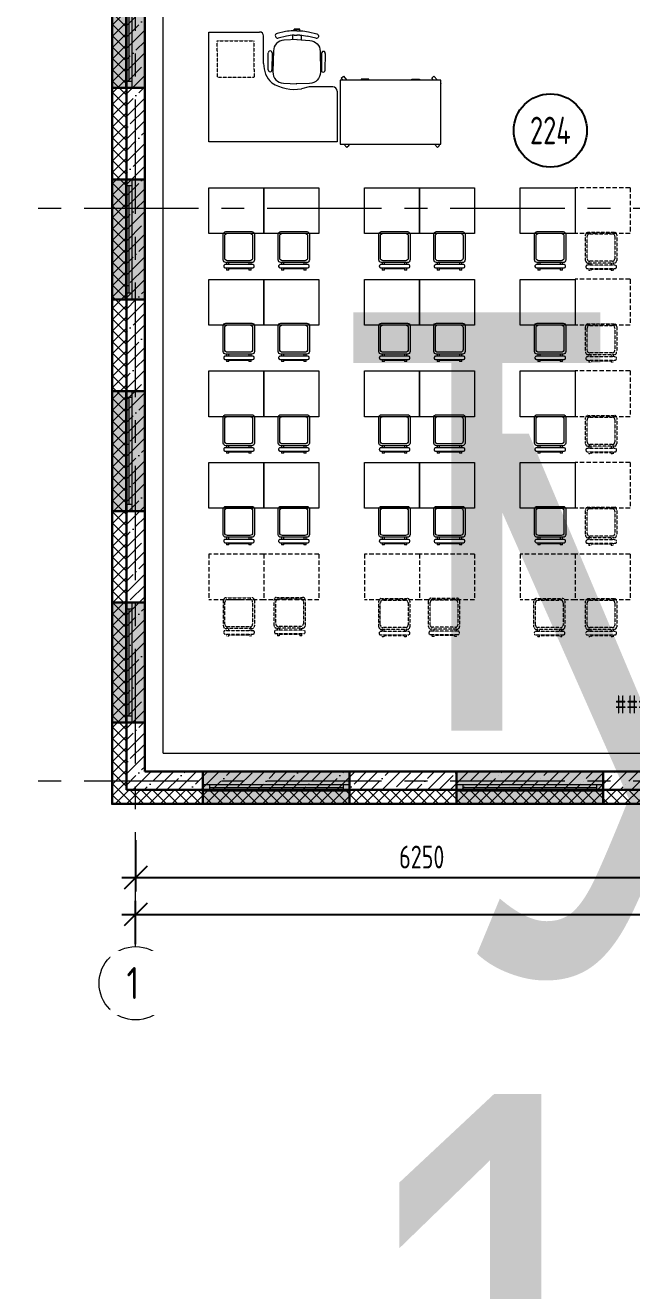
# Model space of a CAD drawing. Header units: millimetres. Extents: x -13407 to 158044, y -108832 to 109387.
# Drawn here: x -1205 to 5418, y -5676 to 8140 of the extents above; entities that cross this region are included whole.
import ezdxf
from ezdxf.enums import TextEntityAlignment as Align

# ---------------------------------------------------------------- set-up
doc = ezdxf.new("R2018")
doc.units = ezdxf.units.MM
for name, pattern in [('CENTER', [2, 1.25, -0.25, 0.25, -0.25]), ('HIDDEN', [6, 4, -2]), ('HIDDEN2', [4.7625, 3.175, -1.5875])]:
    doc.linetypes.add(name, pattern=pattern)
doc.layers.get('Defpoints').update_dxf_attribs({"color": 6})
for name, color, linetype, lineweight in [('АР_Маркер экспликации', 239, 'Continuous', 13), ('АР_Навесной фасад', 5, 'Continuous', 5), ('АР_Номер помещения', 1, 'Continuous', 25), ('АР_Окна БЛОК', 250, 'Continuous', 13), ('АР_Оси', 193, 'Continuous', 9), ('АР_Оси размеры', 164, 'Continuous', 9), ('АР_Подоконники', 163, 'Continuous', 9), ('АР_Помещения_площадь', 19, 'Continuous', 9), ('АР_Сущ Несущая стена', 202, 'Continuous', 30), ('АР_Утеплитель', 250, 'Continuous', 9), ('АР_Штриховка монолит', 250, 'Continuous', 9), ('ТХ_мебель передв', 250, 'Continuous', 13)]:
    doc.layers.add(name, color=color, linetype=linetype, lineweight=lineweight)
doc.layers.add('АР_Названия помещений', color=124, linetype='Continuous', lineweight=5, plot=False)
doc.styles.add('ISOCPEUR', font='isocpeur.ttf', dxfattribs={"width": 0.7})
doc.styles.get("Standard").update_dxf_attribs({"font": 'arial.ttf'})
doc.styles.add('ГОСТ 2.304', font='isocpeur.ttf', dxfattribs={"width": 0.7})
doc.dimstyles.new('СПДС', dxfattribs={"dimscale": 100, "dimtxt": 2.5, "dimasz": 2.5, "dimexe": 1.5, "dimexo": 0, "dimgap": 1, "dimtad": 1, "dimdec": 0, "dimrnd": 1, "dimtxsty": 'ГОСТ 2.304', "dimblk": 'OBLIQUE', "dimcen": 2.5, "dimdle": 1.5, "dimadec": 0, "dimazin": 2, "dimtfac": 0.75, "dimtdec": 0, "dimtmove": 1, "dimatfit": 3, "dimfxl": 1, "dimtolj": 1, "dimarcsym": 1})

# ---------------------------------------------------------------- blocks, each defined once
blk = doc.blocks.new('*U236')
at = {"true_color": 0xffffff}
h = blk.add_hatch(color=7, dxfattribs=at)
h.dxf.hatch_style = 1
h.paths.add_polyline_path([(-1600, -140), (0, -140), (0, 220), (-1600, 220)])
at = {"lineweight": 30}
for p, q in [((-1600, -140), (-1600, 220)), ((0, -140), (0, 220))]:
    blk.add_line(p, q, dxfattribs=at)
for p, q in [((0, 220), (-1600, 220)), ((-1600, 70), (0, 70)), ((-1600, 0), (0, 0)), ((-1530, 0), (-1530, 70)), ((-1530, 35), (-70, 35)), ((-70, 0), (-70, 70)), ((-1600, -140), (0, -140)), ((-1600, -140), (-1600, -140)), ((-1600, -140), (-1600, -140)), ((0, -140), (0, -140)), ((0, -140), (0, -140))]:
    blk.add_line(p, q)
blk = doc.blocks.new('*U179')
at = {"true_color": 0xffffff}
h = blk.add_hatch(color=7, dxfattribs=at)
h.dxf.hatch_style = 1
h.paths.add_polyline_path([(-1600, -140), (0, -140), (0, 220), (-1600, 220)])
at = {"lineweight": 30}
for p, q in [((-1600, -140), (-1600, 220)), ((0, -140), (0, 220))]:
    blk.add_line(p, q, dxfattribs=at)
for p, q in [((0, 220), (-1600, 220)), ((-1600, 70), (0, 70)), ((-1600, 0), (0, 0)), ((-1530, 0), (-1530, 70)), ((-1530, 35), (-70, 35)), ((-70, 0), (-70, 70)), ((-1600, -140), (0, -140)), ((-1600, -140), (-1600, -140)), ((-1600, -140), (-1600, -140)), ((0, -140), (0, -140)), ((0, -140), (0, -140))]:
    blk.add_line(p, q)
blk = doc.blocks.new('*U226')
at = {"true_color": 0xffffff}
h = blk.add_hatch(color=7, dxfattribs=at)
h.dxf.hatch_style = 1
h.paths.add_polyline_path([(-1310, 140), (0, 140), (0, -220), (-1310, -220)])
at = {"lineweight": 30}
for p, q in [((-1310, 140), (-1310, -220)), ((0, 140), (0, -220))]:
    blk.add_line(p, q, dxfattribs=at)
for p, q in [((-1310, 140), (0, 140)), ((-1310, 140), (-1310, 140)), ((-1310, 140), (-1310, 140)), ((0, 140), (0, 140)), ((0, 140), (0, 140)), ((-1310, 0), (0, 0)), ((-1310, -70), (0, -70)), ((-1240, 0), (-1240, -70)), ((-1240, -35), (-70, -35)), ((-70, 0), (-70, -70)), ((0, -220), (-1310, -220))]:
    blk.add_line(p, q)
blk = doc.blocks.new('*U227')
at = {"true_color": 0xffffff}
h = blk.add_hatch(color=7, dxfattribs=at)
h.dxf.hatch_style = 1
h.paths.add_polyline_path([(-1310, 140), (0, 140), (0, -220), (-1310, -220)])
at = {"lineweight": 30}
for p, q in [((-1310, 140), (-1310, -220)), ((0, 140), (0, -220))]:
    blk.add_line(p, q, dxfattribs=at)
for p, q in [((-1310, 140), (0, 140)), ((-1310, 140), (-1310, 140)), ((-1310, 140), (-1310, 140)), ((0, 140), (0, 140)), ((0, 140), (0, 140)), ((-1310, 0), (0, 0)), ((-1310, -70), (0, -70)), ((-1240, 0), (-1240, -70)), ((-1240, -35), (-70, -35)), ((-70, 0), (-70, -70)), ((0, -220), (-1310, -220))]:
    blk.add_line(p, q)
blk = doc.blocks.new('*U228')
at = {"true_color": 0xffffff}
h = blk.add_hatch(color=7, dxfattribs=at)
h.dxf.hatch_style = 1
h.paths.add_polyline_path([(-1310, 140), (0, 140), (0, -220), (-1310, -220)])
at = {"lineweight": 30}
for p, q in [((-1310, 140), (-1310, -220)), ((0, 140), (0, -220))]:
    blk.add_line(p, q, dxfattribs=at)
for p, q in [((-1310, 140), (0, 140)), ((-1310, 140), (-1310, 140)), ((-1310, 140), (-1310, 140)), ((0, 140), (0, 140)), ((0, 140), (0, 140)), ((-1310, 0), (0, 0)), ((-1310, -70), (0, -70)), ((-1240, 0), (-1240, -70)), ((-1240, -35), (-70, -35)), ((-70, 0), (-70, -70)), ((0, -220), (-1310, -220))]:
    blk.add_line(p, q)
blk = doc.blocks.new('*U229')
at = {"true_color": 0xffffff}
h = blk.add_hatch(color=7, dxfattribs=at)
h.dxf.hatch_style = 1
h.paths.add_polyline_path([(-1310, 140), (0, 140), (0, -220), (-1310, -220)])
at = {"lineweight": 30}
for p, q in [((-1310, 140), (-1310, -220)), ((0, 140), (0, -220))]:
    blk.add_line(p, q, dxfattribs=at)
for p, q in [((-1310, 140), (0, 140)), ((-1310, 140), (-1310, 140)), ((-1310, 140), (-1310, 140)), ((0, 140), (0, 140)), ((0, 140), (0, 140)), ((-1310, 0), (0, 0)), ((-1310, -70), (0, -70)), ((-1240, 0), (-1240, -70)), ((-1240, -35), (-70, -35)), ((-70, 0), (-70, -70)), ((0, -220), (-1310, -220))]:
    blk.add_line(p, q)
blk = doc.blocks.new('_Oblique')
at = {"color": 0, "linetype": 'ByBlock', "lineweight": -2}
blk.add_line((-0.5, -0.5), (0.5, 0.5), dxfattribs=at)
blk = doc.blocks.new('*D299')
at = {"layer": 'Defpoints', "color": 0, "ltscale": 100, "transparency": 16777216}
for p in [(0, -756), (6250, -756), (6250, -1166)]:
    blk.add_point(p, dxfattribs=at)
at = {"layer": 'АР_Оси размеры', "color": 0, "lineweight": -2, "ltscale": 100, "transparency": 16777216}
for p, q in [((0, -756), (0, -1316)), ((6250, -756), (6250, -1316)), ((-150, -1166), (6400, -1166))]:
    blk.add_line(p, q, dxfattribs=at)
at = {"layer": 'АР_Оси размеры', "color": 0, "lineweight": -2, "ltscale": 100, "transparency": 16777216, "xscale": 250, "yscale": 250, "zscale": 250, "rotation": 180}
blk.add_blockref('_Oblique', (0, -1166), dxfattribs=at)
at = {"layer": 'АР_Оси размеры', "color": 0, "lineweight": -2, "ltscale": 100, "transparency": 16777216, "xscale": 250, "yscale": 250, "zscale": 250}
blk.add_blockref('_Oblique', (6250, -1166), dxfattribs=at)
at = {"layer": 'АР_Оси размеры', "color": 0, "ltscale": 100, "transparency": 16777216, "insert": (3125, -941), "char_height": 250, "attachment_point": 5, "style": 'ГОСТ 2.304'}
blk.add_mtext('\\A1;6250', dxfattribs=at)
blk = doc.blocks.new('*D295')
at = {"layer": 'Defpoints', "color": 0, "ltscale": 100, "transparency": 16777216}
for p in [(68415, -1568), (0, -1894), (68415, -1894)]:
    blk.add_point(p, dxfattribs=at)
at = {"layer": 'АР_Оси размеры', "color": 0, "lineweight": -2, "ltscale": 100, "transparency": 16777216}
for p, q in [((0, -1894), (0, -1418)), ((68415, -1894), (68415, -1418)), ((-150, -1568), (68565, -1568))]:
    blk.add_line(p, q, dxfattribs=at)
at = {"layer": 'АР_Оси размеры', "color": 0, "lineweight": -2, "ltscale": 100, "transparency": 16777216, "xscale": 250, "yscale": 250, "zscale": 250, "rotation": 180}
blk.add_blockref('_Oblique', (0, -1568), dxfattribs=at)
at = {"layer": 'АР_Оси размеры', "color": 0, "lineweight": -2, "ltscale": 100, "transparency": 16777216, "xscale": 250, "yscale": 250, "zscale": 250}
blk.add_blockref('_Oblique', (68415, -1568), dxfattribs=at)
at = {"layer": 'АР_Оси размеры', "color": 0, "ltscale": 100, "transparency": 16777216, "insert": (34208, -1343), "char_height": 250, "attachment_point": 5, "style": 'ГОСТ 2.304'}
blk.add_mtext('\\A1;68415', dxfattribs=at)
blk = doc.blocks.new('*U375')
at = {"layer": 'Defpoints', "color": 7, "style": 'ISOCPEUR', "width": 0.7}
blk.add_attdef('ПЛОЩАДЬ_ПОМЕЩЕНИЯ', text='', height=200, dxfattribs=at).set_placement((-14940, 650), align=Align.MIDDLE_RIGHT)
at = {"layer": 'Defpoints', "color": 7, "style": 'ISOCPEUR', "width": 0.7, "flags": 1}
blk.add_attdef('КАТЕГОРИЯ', (-499, -2092), '', height=250, dxfattribs=at)
at = {"layer": 'АР_Номер помещения', "color": 7, "style": 'ISOCPEUR', "width": 0.7}
blk.add_attdef('НОМЕР_ПОМЕЩЕНИЯ', text='', height=300, dxfattribs=at).set_placement((-17962, 2523), align=Align.MIDDLE_CENTER)
at = {"layer": 'АР_Помещения_площадь', "color": 7, "lineweight": 30, "width": 0.7, "flags": 104}
blk.add_attdef('ИМЯ_ПОМЕЩЕНИЯ', text='', height=100, dxfattribs=at).set_placement((158, 1217), align=Align.MIDDLE_CENTER)
blk = doc.blocks.new('*U382')
at = {"layer": 'АР_Номер помещения', "color": 7}
blk.add_circle((-14317, 6510), 400, dxfattribs=at)
at = {"layer": 'Defpoints', "color": 7, "style": 'ISOCPEUR', "width": 0.7}
blk.add_attdef('ПЛОЩАДЬ_ПОМЕЩЕНИЯ', text='', height=200, dxfattribs=at).set_placement((-12983, 242), align=Align.MIDDLE_RIGHT)
at = {"layer": 'Defpoints', "color": 7, "style": 'ISOCPEUR', "width": 0.7, "flags": 1}
blk.add_attdef('КАТЕГОРИЯ', (-499, -2092), '', height=250, dxfattribs=at)
at = {"layer": 'АР_Номер помещения', "color": 7, "style": 'ISOCPEUR', "width": 0.7}
blk.add_attdef('НОМЕР_ПОМЕЩЕНИЯ', text='', height=300, dxfattribs=at).set_placement((-14317, 6510), align=Align.MIDDLE_CENTER)
at = {"layer": 'АР_Помещения_площадь', "color": 7, "lineweight": 30, "width": 0.7, "flags": 104}
blk.add_attdef('ИМЯ_ПОМЕЩЕНИЯ', text='', height=100, dxfattribs=at).set_placement((158, 1217), align=Align.MIDDLE_CENTER)
blk = doc.blocks.new('стул №3-5')
at = {"linetype": 'ByBlock', "extrusion": (-6.19742e-05, 0.000470712, 1)}
for p, q in [((-15407, 16628, 197), (-15407, 16620, 197)), ((-15087, 16642, 197), (-15393, 16642, 197)), ((-15393, 16606, 197), (-15087, 16606, 197)), ((-15373, 16665, 197), (-15348, 16665, 197)), ((-15373, 16665, 197), (-15373, 16642, 197)), ((-15373, 16606, 197), (-15373, 16583, 197)), ((-15348, 16642, 197), (-15348, 16665, 197)), ((-15348, 16653, 197), (-15129, 16653, 197)), ((-15348, 16583, 197), (-15348, 16606, 197)), ((-15129, 16665, 197), (-15104, 16665, 197)), ((-15129, 16665, 197), (-15129, 16642, 197)), ((-15129, 16606, 197), (-15129, 16583, 197)), ((-15104, 16642, 197), (-15104, 16665, 197)), ((-15104, 16583, 197), (-15104, 16606, 197)), ((-15073, 16620, 197), (-15073, 16628, 197))]:
    blk.add_line(p, q, dxfattribs=at)
at = {"ltscale": 100, "extrusion": (-6.19742e-05, 0.000470712, 1), "elevation": 206}
for points in [[(-15380, 16583), (-15097, 16583, -0.414169), (-15068, 16554), (-15068, 16274, -0.414258), (-15097, 16245), (-15380, 16245, -0.414169), (-15409, 16274), (-15409, 16554, -0.414258)], [(-15360, 16563), (-15114, 16563, -0.414214), (-15085, 16534), (-15085, 16293, -0.414214), (-15114, 16264), (-15360, 16264, -0.414214), (-15389, 16293), (-15389, 16534, -0.414214)]]:
    blk.add_lwpolyline(points, format="xyb", close=True, dxfattribs=at)
at = {"linetype": 'ByBlock', "extrusion": (-6.19742e-05, 0.000470712, 1)}
for centre, start, end in [((-15393, 16628, 206), 90, 180), ((-15393, 16620, 206), 180, 270), ((-15087, 16628, 206), 0, 90), ((-15087, 16620, 206), 270, 0)]:
    blk.add_arc(centre, 13.9, start, end, dxfattribs=at)
blk = doc.blocks.new('_стол№3-№5')
blk.add_lwpolyline([(-169868, 526261), (-169368, 526261), (-169368, 525661), (-169868, 525661)], close=True)
blk = doc.blocks.new('М-60')
at = {"extrusion": (-6.19742e-05, 0.000470712, 1)}
for p, q in [((7035202, 1186569, 0), (7035439, 1186576, 0)), ((7035415, 1186627, 0), (7035232, 1186627, 0)), ((7035232, 1186586, 0), (7035416, 1186587, 0)), ((7034998, 1186438, 0), (7035020, 1186531, 0)), ((7035068, 1186520, 0), (7035047, 1186426, 0)), ((7035049, 1186549, 0), (7035051, 1186549, 0)), ((7035086, 1186313, 0), (7035093, 1186455, 0)), ((7035563, 1186460, 0), (7035570, 1186313, 0)), ((7034971, 1186283, 0), (7034970, 1186343, 0)), ((7034989, 1186343, 0), (7034971, 1186343, 0)), ((7034971, 1186343, 0), (7034971, 1186283, 0)), ((7034989, 1186283, 0), (7034971, 1186283, 0)), ((7034989, 1186313, 0), (7034989, 1186356, 0)), ((7034989, 1186313, 0), (7034989, 1186343, 0)), ((7034989, 1186313, 0), (7034989, 1186283, 0)), ((7034989, 1186313, 0), (7034990, 1186270, 0)), ((7035037, 1186344, 0), (7035037, 1186313, 0)), ((7035038, 1186283, 0), (7035037, 1186314, 0)), ((7035038, 1186361, 0), (7035088, 1186361, 0)), ((7035086, 1186315, 0), (7035095, 1186173, 0)), ((7035565, 1186174, 0), (7035570, 1186322, 0)), ((7035000, 1186188, 0), (7035023, 1186096, 0)), ((7035038, 1186266, 0), (7035089, 1186266, 0)), ((7035071, 1186108, 0), (7035048, 1186201, 0)), ((7035053, 1186078, 0), (7035054, 1186078, 0)), ((7035206, 1186060, 0), (7035443, 1186057, 0)), ((7035236, 1186044, 0), (7035420, 1186046, 0)), ((7035420, 1186005, 0), (7035237, 1186003, 0))]:
    blk.add_line(p, q, dxfattribs=at)
for centre, start, end in [((7035230, 1186606, 122), 84.9987, 275.5247), ((7035417, 1186607, 122), 264.9987, 95.5247), ((7035234, 1186024, 122), 85.3479, 275.874), ((7035422, 1186026, 122), 265.3479, 95.874)]:
    blk.add_arc(centre, 20.6, start, end, dxfattribs=at)
at = {"extrusion": (6.19742e-05, -0.000470712, -1)}
for centre, major_axis, start_param, end_param in [((7035213, 1186449, 0), (77.8, 92.6, 0), 4.061153, 5.558057), ((7035442, 1186455, 0), (77.8, 92.6, 0), -0.725128, 0.826554), ((7035352, 1186356, 0), (-278, 234, 0), 5.584367, 5.811166), ((7035043, 1186525, 0), (15.6, 18.5, 0), 4.240369, 5.829345), ((7035400, 1186344, 0), (234, 278, 0), 4.01357, 4.240369), ((7035045, 1186525, 0), (15.6, 18.5, 0), -0.45384, 1.098777)]:
    blk.add_ellipse(centre, major_axis=major_axis, ratio=1, start_param=start_param, end_param=end_param, dxfattribs=at)
at = {"extrusion": (-6.19742e-05, 0.000470712, 1)}
for centre, major_axis, start_param, end_param in [((7035401, 1186288, 0), (238, -274, 0), 4.01357, 4.240369), ((7035353, 1186275, 0), (-274, -238, 0), 5.584367, 5.811166), ((7035215, 1186180, 0), (79.2, -91.4, 0), 4.061153, 5.558057), ((7035444, 1186178, 0), (79.2, -91.4, 0), -0.725128, 0.826554), ((7035047, 1186101, 0), (15.8, -18.3, 0), 4.240369, 5.829345), ((7035048, 1186102, 0), (15.8, -18.3, 0), -0.45384, 1.098777)]:
    blk.add_ellipse(centre, major_axis=major_axis, ratio=1, start_param=start_param, end_param=end_param, dxfattribs=at)
blk = doc.blocks.new('стол угловой 1200х1400')
at = {"extrusion": (-6.20986e-05, 0.000470696, 1)}
for p, q in [((-20568, 32128, -393), (-20568, 33328, -394)), ((-20568, 33328, -394), (-20015, 33328, -394)), ((-19970, 32985, -393), (-19970, 33285, -394)), ((-19213, 32728, -393), (-19472, 32728, -393)), ((-19168, 32683, -393), (-19168, 32128, -393)), ((-19168, 32128, -393), (-20568, 32128, -393))]:
    blk.add_line(p, q, dxfattribs=at)
at = {"linetype": 'HIDDEN', "ltscale": 0.1}
blk.add_lwpolyline([(-20476, 33232), (-20076, 33232), (-20075, 32832), (-20475, 32832)], close=True, dxfattribs=at)
at = {"extrusion": (-6.20986e-05, 0.000470696, 1), "elevation": -377}
blk.add_lwpolyline([(-19472, 32728), (-19557, 32709)], dxfattribs=at)
at = {"extrusion": (-6.20986e-05, 0.000470696, 1)}
for centre, radius, start, end in [((-20015, 33283, -377), 45, 2.4817, 90.0151), ((-19697, 32975, -377), 273, 178.0222, 227.3755), ((-19635, 33157, -377), 455, 237.2104, 279.9393), ((-19213, 32683, -377), 45, 0.0151, 90.0151)]:
    blk.add_arc(centre, radius, start, end, dxfattribs=at)
blk = doc.blocks.new('стол игровой 1100х700')
blk.add_lwpolyline([(-13227, -58671), (-12127, -58671), (-12127, -57971), (-13227, -57971)], close=True)
for points in [[(-13200, -57971), (-13213, -57957), (-13191, -57936), (-13158, -57971)], [(-12212, -57971), (-12225, -57957), (-12202, -57936), (-12170, -57971)], [(-13227, -58632), (-13228, -58630), (-13227, -58629)], [(-13148, -58671), (-13129, -58691), (-13152, -58712), (-13190, -58671)], [(-12913, -58671), (-12913, -58680), (-12995, -58680), (-12995, -58671)], [(-12440, -58671), (-12440, -58680), (-12358, -58680), (-12358, -58671)], [(-12160, -58671), (-12141, -58691), (-12163, -58712), (-12202, -58671)]]:
    blk.add_lwpolyline(points)
blk = doc.blocks.new('_Стул резерв')
at = {"linetype": 'HIDDEN', "ltscale": 0.1, "extrusion": (6.19742e-05, -0.000470712, 1)}
for p, q in [((-32, 45, 0), (-32, 37, 0)), ((289, 59, 0), (-18, 59, 0)), ((-18, 23, 0), (289, 23, 0)), ((0, 82, 0), (0, 59, 0)), ((0, 23, 0), (0, 0)), ((24, 0, 0), (0, 0)), ((24, 59, 0), (24, 82, 0)), ((24, 0, 0), (24, 23, 0)), ((244, 12, 0), (24, 12, 0)), ((244, 82, 0), (244, 59, 0)), ((244, 23, 0), (244, 0, 0)), ((268, 0, 0), (244, 0, 0)), ((268, 59, 0), (268, 82, 0)), ((268, 0, 0), (268, 23, 0)), ((303, 37, 0), (303, 45, 0))]:
    blk.add_line(p, q, dxfattribs=at)
for points in [[(275, 82), (-7, 82, -0.414169), (-36, 111), (-36, 391, -0.414258), (-7, 419), (275, 419, -0.414169), (304, 391), (304, 111, -0.414258)], [(256, 102), (9, 102, -0.414214), (-19, 130), (-19, 372, -0.414214), (9, 401), (256, 401, -0.414214), (284, 372), (284, 130, -0.414214)]]:
    blk.add_lwpolyline(points, format="xyb", close=True, dxfattribs=at)
for centre, start, end in [((-18, 45), 90, 180), ((-18, 37), 180, 270), ((289, 45, 0), 0, 90), ((289, 37, 0), 270, 0)]:
    blk.add_arc(centre, 13.9, start, end, dxfattribs=at)
blk = doc.blocks.new('_стол.резерв')
at = {"linetype": 'HIDDEN2', "ltscale": 15}
for p, q in [((-20, 500), (-20, 0)), ((580, 500), (-20, 500)), ((580, 500), (580, 0)), ((580, 0), (-20, 0))]:
    blk.add_line(p, q, dxfattribs=at)

msp = doc.modelspace()

# ---------------------------------------------------------------- hatches: boundary and pattern name
at = {"layer": 'АР_Утеплитель', "ltscale": 100}
h = msp.add_hatch(dxfattribs=at)
h.set_pattern_fill('ANSI37', color=256, scale=700)
h.set_pattern_definition([(45, (-945096.63, 49045.73), (-61.871843, 61.871843), []), (135, (-945096.63, 49045.73), (-61.871843, -61.871843), [])])
h.paths.add_polyline_path([(-100, 9502.2), (6250, 9502.2), (6250, 26732.2), (-750.2, 26732.2), (-750.2, 28452.2), (-900.2, 28452.2), (-900.2, 26582.2), (6100, 26582.2), (6100, 9652.2), (-250, 9652.2), (-250, -357.8), (13150, -357.8), (13150, 5992.2), (21270, 5992.2), (21270, 11182.2), (29537.4, 11182.2), (29537.4, 10932.2), (29687.4, 10932.2), (29687.4, 11332.2), (21120, 11332.2), (21120, 6142.2), (13000, 6142.2), (13000, -207.8), (-100, -207.8)])
at = {"layer": 'АР_Штриховка монолит', "ltscale": 100}
h = msp.add_hatch(dxfattribs=at)
h.set_pattern_fill('ANSI35', color=256, scale=700)
h.set_pattern_definition([(45, (-944996.7, 49723.72), (-123.743687, 123.743687), []), (45, (-944872.95, 49723.72), (-123.743687, 123.743687), [218.75, -43.75, 0, -43.75])])
h.paths.add_polyline_path([(100, 9302.2), (-100, 9302.2), (-100, -207.8), (12053.2, -207.8), (12053.2, -7.8), (100, -7.8)])

# ---------------------------------------------------------------- linework, layer by layer
at = {"layer": 'АР_Навесной фасад', "ltscale": 100}
for points in [[(-260, -367.8), (-260.4, 9662.2)], [(-250, -357.8), (-250.4, 9652.2)], [(13160, -367.8), (-260, -367.8)], [(13150, -357.8), (-250, -357.8)]]:
    msp.add_lwpolyline(points, dxfattribs=at)
at = {"layer": 'АР_Оси', "linetype": 'CENTER', "ltscale": 1000}
for p, q in [((0, -1919.1), (0, 12559.1)), ((-12563.8, 6142.2), (71033.4, 6142.2)), ((-12563.8, -107.8), (71033.4, -107.8))]:
    msp.add_line(p, q, dxfattribs=at)
at = {"layer": 'АР_Оси', "ltscale": 0.5}
msp.add_circle((0, -2319.1), 400, dxfattribs=at)
at = {"layer": 'АР_Подоконники', "ltscale": 100}
for q in [(300, 8767.2), (6250, 192.2)]:
    msp.add_line((300, 192.2), q, dxfattribs=at)
at = {"layer": 'АР_Сущ Несущая стена', "ltscale": 100}
for p, q in [((-100, -207.8), (-100, 9502.2)), ((100, -7.8), (100, 9302.2)), ((100, -7.8), (12800, -7.8)), ((-100, -207.8), (13000, -207.8))]:
    msp.add_line(p, q, dxfattribs=at)

# ---------------------------------------------------------------- block references
at = {"layer": 'АР_Маркер экспликации'}
ref = msp.add_blockref('*U375', (20042.4, 63174.3), dxfattribs=at)
lines = msp.add_mtext('\\W0.8000;Кабинет с рабочим пространством для учителей тип 1 (начальная школа)', dxfattribs={"layer": 'АР_Названия помещений', "insert": (2269.2, 65871), "char_height": 5947.262, "width": 926.94, "attachment_point": 1})
ref.add_attrib('ИМЯ_ПОМЕЩЕНИЯ', '', (2269.2, 65871), dxfattribs={"flags": 104}).embed_mtext(lines)
at = {"layer": 'АР_Маркер экспликации', "color": 7}
ref = msp.add_blockref('*U382', (18846.7, 482.4), dxfattribs=at)
ref.add_attrib('НОМЕР_ПОМЕЩЕНИЯ', '224', dxfattribs={"layer": 'АР_Номер помещения', "color": 7, "height": 300, "style": 'ISOCPEUR', "width": 0.7}).set_placement((4530.2, 6992.5), align=Align.MIDDLE_CENTER)
lines = msp.add_mtext('\\W0.8000;Учебные кабинеты \\P(2-4 классы)', dxfattribs={"layer": 'АР_Названия помещений', "insert": (3455.4, 3681.4), "char_height": 5886.822, "width": 926.94, "attachment_point": 1})
ref.add_attrib('ИМЯ_ПОМЕЩЕНИЯ', '', (3455.4, 3681.4), dxfattribs={"flags": 104}).embed_mtext(lines)
ref.add_attrib('ПЛОЩАДЬ_ПОМЕЩЕНИЯ', '#####', dxfattribs={"layer": 'Defpoints', "color": 7, "height": 200, "style": 'ISOCPEUR', "width": 0.7}).set_placement((5864.1, 724.5), align=Align.MIDDLE_RIGHT)
at = {"layer": 'АР_Окна БЛОК', "rotation": 270}
for name, p in [('*U229', (-40.1, 7457.2)), ('*U228', (-40.1, 5147.2)), ('*U227', (-40.1, 2837.2)), ('*U226', (-40, 527.2))]:
    msp.add_blockref(name, p, dxfattribs=at)
at = {"layer": 'АР_Окна БЛОК', "xscale": -1, "rotation": 180}
for name, p in [('*U236', (2335, -147.8)), ('*U179', (5105, -147.8))]:
    msp.add_blockref(name, p, dxfattribs=at)
at = {"layer": 'ТХ_мебель передв'}
for name, p in [('стол угловой 1200х1400', (21368, -25260.7, 393)), ('_стол.резерв', (4820, 5867)), ('_Стул резерв', (4950.3, 5462, 196.8)), ('_стол.резерв', (4820, 4867)), ('_Стул резерв', (4950.3, 4462, 196.8)), ('_стол.резерв', (4820, 3867)), ('_Стул резерв', (4950.3, 3462, 196.8)), ('_стол.резерв', (4820, 2867)), ('_Стул резерв', (4950.3, 2462, 196.8)), ('_стол.резерв', (820, 1867)), ('_стол.резерв', (1420, 1867)), ('_стол.резерв', (2520, 1867)), ('_стол.резерв', (3120, 1867)), ('_стол.резерв', (4220, 1867)), ('_стол.резерв', (4820, 1867)), ('_Стул резерв', (994.2, 1471, 196.8)), ('_Стул резерв', (1548.5, 1475.5, 196.8)), ('_Стул резерв', (2691.7, 1462.7, 196.8)), ('_Стул резерв', (3235.1, 1465.5, 196.8)), ('_Стул резерв', (4385.7, 1462, 196.8)), ('_Стул резерв', (4950.3, 1462, 196.8))]:
    msp.add_blockref(name, p, dxfattribs=at)
for name, p, rotation in [('М-60', (-1072516.5, 7061047.3, 393.1), 269.0887326624886), ('стол игровой 1100х700', (-9894.4, -51128.2), 180), ('_стол№3-№5', (-524861.4, -163501.4), 270), ('_стол№3-№5', (-524261.4, -163501.4), 270), ('_стол№3-№5', (-523161.4, -163501.4), 270), ('_стол№3-№5', (-522561.4, -163501.4), 270), ('_стол№3-№5', (-521461.4, -163501.4), 270), ('стул №3-5', (-14111.3, 22133.3), 180), ('стул №3-5', (-13511.3, 22133.3), 180), ('стул №3-5', (-12411.3, 22133.3), 180), ('стул №3-5', (-11811.3, 22133.3), 180), ('стул №3-5', (-10711.3, 22133.3), 180), ('_стол№3-№5', (-524861.4, -164501.4), 270), ('_стол№3-№5', (-524261.4, -164501.4), 270), ('_стол№3-№5', (-523161.4, -164501.4), 270), ('_стол№3-№5', (-522561.4, -164501.4), 270), ('_стол№3-№5', (-521461.4, -164501.4), 270), ('стул №3-5', (-14111.3, 21133.3), 180), ('стул №3-5', (-13511.3, 21133.3), 180), ('стул №3-5', (-12411.3, 21133.3), 180), ('стул №3-5', (-11811.3, 21133.3), 180), ('стул №3-5', (-10711.3, 21133.3), 180), ('_стол№3-№5', (-524861.4, -165501.4), 270), ('_стол№3-№5', (-524261.4, -165501.4), 270), ('_стол№3-№5', (-523161.4, -165501.4), 270), ('_стол№3-№5', (-522561.4, -165501.4), 270), ('_стол№3-№5', (-521461.4, -165501.4), 270), ('стул №3-5', (-14111.3, 20133.3), 180), ('стул №3-5', (-13511.3, 20133.3), 180), ('стул №3-5', (-12411.3, 20133.3), 180), ('стул №3-5', (-11811.3, 20133.3), 180), ('стул №3-5', (-10711.3, 20133.3), 180), ('_стол№3-№5', (-524861.4, -166501.4), 270), ('_стол№3-№5', (-524261.4, -166501.4), 270), ('_стол№3-№5', (-523161.4, -166501.4), 270), ('_стол№3-№5', (-522561.4, -166501.4), 270), ('_стол№3-№5', (-521461.4, -166501.4), 270), ('стул №3-5', (-14111.3, 19133.3), 180), ('стул №3-5', (-13511.3, 19133.3), 180), ('стул №3-5', (-12411.3, 19133.3), 180), ('стул №3-5', (-11811.3, 19133.3), 180), ('стул №3-5', (-10711.3, 19133.3), 180)]:
    msp.add_blockref(name, p, dxfattribs=dict(at, rotation=rotation))

# ---------------------------------------------------------------- dimensions: what is measured, and where the dimension line sits
at = {"layer": 'АР_Оси размеры', "ltscale": 100}
for base, p1, p2, picture, middle in [((6250, -1166.4), (0, -756.5), (6250, -756.5), '*D299', (3125, -941.4)), ((68415, -1568.5), (0, -1894.1), (68415, -1894.1), '*D295', (34207.5, -1343.5))]:
    dim = msp.add_linear_dim(base=base, p1=p1, p2=p2, dimstyle='СПДС', dxfattribs=at)
    dim.commit()
    dim.dimension.update_dxf_attribs({"geometry": picture, "text_midpoint": middle})

# ---------------------------------------------------------------- next in the draw order: texts
at = {"layer": 'АР_Оси', "insert": (-99.8, -2141.3), "char_height": 350, "attachment_point": 1, "line_spacing_factor": 1.149209, "style": 'ГОСТ 2.304', "bg_fill": 2}
msp.add_mtext('{\\W0.8;1}', dxfattribs=at)

doc.saveas('drawing.dxf')
